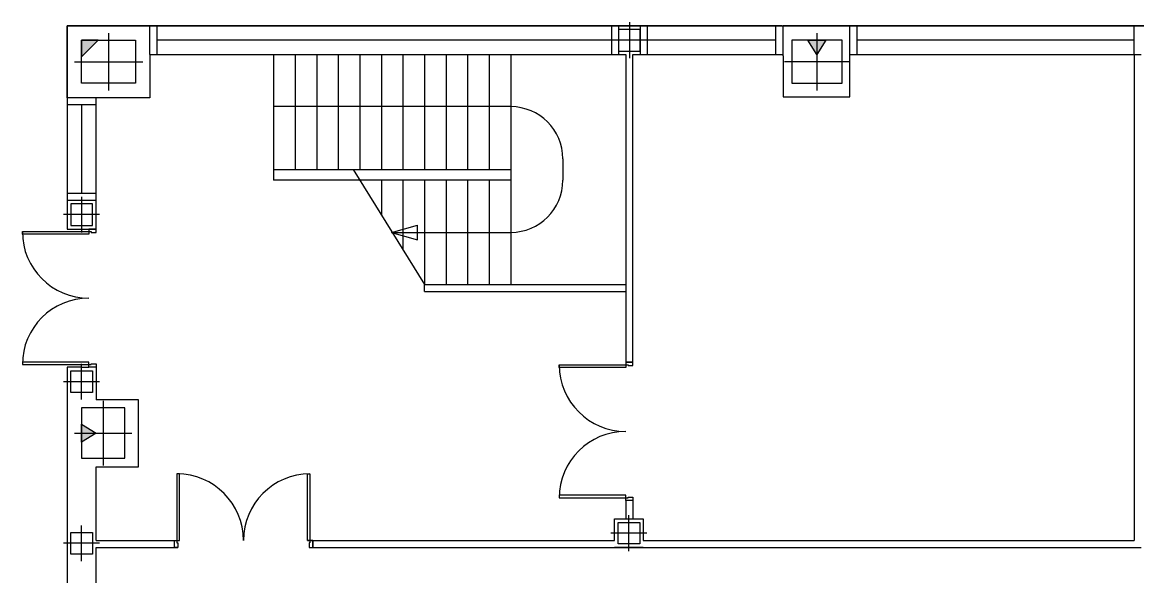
# Model space of a CAD drawing. Header units: millimetres. Extents: x 2385.3 to 2433.2, y 1897.2 to 1967.
# Drawn here: x 2385.34 to 2400.86, y 1918.11 to 1925.83 of the extents above; entities that cross this region are included whole.
import ezdxf

# ---------------------------------------------------------------- set-up
doc = ezdxf.new("R2010")
doc.units = ezdxf.units.MM
doc.linetypes.add('PLANTA1$0$CONTINUA', pattern=[0])

msp = doc.modelspace()

# ---------------------------------------------------------------- hatches: boundary and pattern name
for points in [[(2386.39, 1925.581), (2386.161, 1925.581), (2386.161, 1925.351)], [(2396.516, 1925.581), (2396.391, 1925.381), (2396.266, 1925.581)], [(2386.161, 1920.238), (2386.361, 1920.113), (2386.161, 1919.988)]]:
    msp.add_hatch(color=256).paths.add_polyline_path(points)

# ---------------------------------------------------------------- linework, layer by layer
for p, q in [((2393.782, 1925.83, 0), (2393.782, 1925.33, 0)), ((2385.961, 1924.781, 0), (2385.961, 1925.781, 0)), ((2385.961, 1925.781, 0), (2387.111, 1925.781, 0)), ((2395.908, 1925.781), (2385.961, 1925.781)), ((2385.961, 1925.781), (2385.961, 1924.981)), ((2385.961, 1925.781), (2433.249, 1925.781)), ((2386.536, 1925.681, 0), (2386.536, 1924.881, 0)), ((2387.111, 1925.381, 0), (2387.111, 1925.781)), ((2387.211, 1925.381, 0), (2387.211, 1925.781)), ((2393.532, 1925.781, 0), (2393.532, 1925.381, 0)), ((2393.632, 1925.781, 0), (2393.632, 1925.381, 0)), ((2393.932, 1925.73, 0), (2393.632, 1925.73, 0)), ((2393.632, 1925.73, 0), (2393.632, 1925.43, 0)), ((2393.732, 1925.781, 0), (2393.732, 1925.781, 0)), ((2393.932, 1925.781), (2393.932, 1925.381, 0)), ((2393.932, 1925.43, 0), (2393.932, 1925.73, 0)), ((2394.032, 1925.781), (2394.032, 1925.381, 0)), ((2395.821, 1925.381, 0), (2395.821, 1925.781)), ((2404.986, 1925.781), (2395.921, 1925.781)), ((2395.921, 1925.381, 0), (2395.921, 1925.781)), ((2396.391, 1925.681, 0), (2396.391, 1924.881, 0)), ((2396.851, 1925.381, 0), (2396.851, 1925.781)), ((2396.951, 1925.381, 0), (2396.951, 1925.781)), ((2400.805, 1925.381), (2400.805, 1925.781)), ((2386.161, 1924.981, 0), (2386.161, 1925.581, 0)), ((2386.161, 1925.581, 0), (2386.911, 1925.581, 0)), ((2386.39, 1925.581, 0), (2386.161, 1925.581, 0)), ((2386.161, 1925.581, 0), (2386.161, 1925.351, 0)), ((2386.161, 1925.351, 0), (2386.39, 1925.581, 0)), ((2386.911, 1925.581, 0), (2386.911, 1925.281, 0)), ((2393.532, 1925.581, 0), (2387.211, 1925.581)), ((2394.032, 1925.58, 0), (2393.532, 1925.58, 0)), ((2395.821, 1925.581), (2394.032, 1925.581, 0)), ((2396.741, 1925.581, 0), (2396.041, 1925.581, 0)), ((2396.041, 1925.581, 0), (2396.041, 1925.281, 0)), ((2396.391, 1925.381, 0), (2396.266, 1925.581, 0)), ((2396.266, 1925.581, 0), (2396.516, 1925.581, 0)), ((2396.516, 1925.581, 0), (2396.391, 1925.381, 0)), ((2396.741, 1924.981, 0), (2396.741, 1925.581, 0)), ((2400.805, 1925.581), (2396.951, 1925.581)), ((2387.111, 1925.381, 0), (2387.111, 1925.281, 0)), ((2388.832, 1925.381, 0), (2388.832, 1923.781, 0)), ((2389.132, 1925.381, 0), (2389.132, 1923.781, 0)), ((2389.432, 1925.381, 0), (2389.432, 1923.781, 0)), ((2389.732, 1925.381, 0), (2389.732, 1923.781, 0)), ((2390.032, 1925.381, 0), (2390.032, 1923.781, 0)), ((2390.332, 1925.381, 0), (2390.332, 1923.781, 0)), ((2390.632, 1925.381, 0), (2390.632, 1923.781, 0)), ((2390.932, 1925.381, 0), (2390.932, 1923.781, 0)), ((2391.232, 1925.381, 0), (2391.232, 1923.781, 0)), ((2391.532, 1925.381, 0), (2391.532, 1923.781, 0)), ((2391.832, 1925.381, 0), (2391.832, 1923.781, 0)), ((2392.132, 1925.381, 0), (2392.132, 1922.181, 0)), ((2393.632, 1925.43, 0), (2393.932, 1925.43, 0)), ((2393.732, 1925.381, 0), (2393.732, 1921.061, 0)), ((2395.921, 1925.365, 0), (2395.921, 1925.381, 0)), ((2400.805, 1925.381), (2400.805, 1918.619)), ((2400.805, 1925.381), (2400.905, 1925.381, 0)), ((2386.061, 1925.281, 0), (2387.011, 1925.281, 0)), ((2386.911, 1925.281, 0), (2386.911, 1924.981, 0)), ((2387.111, 1925.281, 0), (2387.111, 1924.781, 0)), ((2396.841, 1925.281, 0), (2395.941, 1925.281, 0)), ((2396.041, 1925.281, 0), (2396.041, 1924.981, 0)), ((2386.911, 1924.981, 0), (2386.161, 1924.981, 0)), ((2396.041, 1924.981, 0), (2396.741, 1924.981, 0)), ((2385.961, 1924.781, 0), (2385.961, 1924.781, 0)), ((2385.961, 1924.781, 0), (2385.961, 1922.953, 0)), ((2386.361, 1924.781, 0), (2385.961, 1924.781, 0)), ((2387.111, 1924.781, 0), (2386.361, 1924.781, 0)), ((2386.361, 1924.681, 0), (2385.961, 1924.681, 0)), ((2386.161, 1924.681, 0), (2386.161, 1923.453)), ((2392.132, 1924.656, 0), (2388.832, 1924.656, 0)), ((2388.832, 1923.781, 0), (2389.939, 1923.781, 0)), ((2388.832, 1923.781, 0), (2388.832, 1923.631, 0)), ((2389.939, 1923.781, 0), (2390.932, 1922.181, 0)), ((2389.939, 1923.781, 0), (2392.132, 1923.781, 0)), ((2392.132, 1923.631, 0), (2388.832, 1923.631, 0)), ((2390.332, 1923.631, 0), (2390.332, 1923.147, 0)), ((2390.632, 1923.631, 0), (2390.632, 1922.664, 0)), ((2390.932, 1923.631, 0), (2390.932, 1922.181, 0)), ((2391.232, 1923.631, 0), (2391.232, 1922.181, 0)), ((2391.532, 1923.631, 0), (2391.532, 1922.181, 0)), ((2391.832, 1923.631, 0), (2391.832, 1922.181, 0)), ((2385.961, 1923.453, 0), (2386.361, 1923.453)), ((2385.961, 1923.353, 0), (2386.361, 1923.353)), ((2386.161, 1923.403), (2386.161, 1922.903)), ((2386.311, 1923.303), (2386.011, 1923.303)), ((2386.011, 1923.303), (2386.011, 1923.003)), ((2386.311, 1923.003), (2386.311, 1923.303)), ((2386.411, 1923.153), (2385.911, 1923.153)), ((2385.961, 1922.953, 0), (2386.361, 1922.953)), ((2386.011, 1923.003), (2386.311, 1923.003)), ((2390.471, 1922.906, 0), (2390.836, 1923.007, 0)), ((2390.471, 1922.906, 0), (2390.836, 1922.804, 0)), ((2390.497, 1922.906, 0), (2392.132, 1922.906, 0)), ((2390.836, 1922.804, 0), (2390.836, 1923.007, 0)), ((2390.932, 1922.181, 0), (2393.732, 1922.181, 0)), ((2390.932, 1922.081, 0), (2390.932, 1922.181, 0)), ((2390.932, 1922.081, 0), (2393.732, 1922.081, 0)), ((2385.961, 1921.028, 0), (2385.961, 1915.716, 0)), ((2386.161, 1921.028), (2385.961, 1921.028, 0)), ((2386.161, 1920.578), (2386.161, 1921.078)), ((2386.161, 1921.028), (2386.261, 1921.028)), ((2386.361, 1921.028), (2386.361, 1920.678)), ((2393.732, 1921.098, 0), (2393.831, 1921.098, 0)), ((2386.011, 1920.678), (2386.011, 1920.978)), ((2386.011, 1920.978), (2386.311, 1920.978)), ((2386.311, 1920.978), (2386.311, 1920.678)), ((2386.411, 1920.828), (2385.911, 1920.828)), ((2386.311, 1920.678), (2386.011, 1920.678)), ((2386.361, 1920.678), (2386.361, 1920.573, 0)), ((2386.461, 1920.563, 0), (2386.461, 1919.663, 0)), ((2386.761, 1920.463, 0), (2386.161, 1920.463, 0)), ((2386.161, 1920.463, 0), (2386.161, 1919.763, 0)), ((2386.761, 1919.763, 0), (2386.761, 1920.463, 0)), ((2386.161, 1920.238, 0), (2386.361, 1920.113, 0)), ((2386.161, 1919.988, 0), (2386.161, 1920.238, 0)), ((2386.061, 1920.113, 0), (2386.861, 1920.113, 0)), ((2386.361, 1920.113, 0), (2386.161, 1919.988, 0)), ((2386.161, 1919.763, 0), (2386.461, 1919.763, 0)), ((2386.461, 1919.763, 0), (2386.761, 1919.763, 0)), ((2393.732, 1919.173, 0), (2393.732, 1918.918, 0)), ((2393.832, 1919.221, 0), (2393.832, 1918.918, 0)), ((2393.576, 1918.619), (2393.576, 1918.918)), ((2393.576, 1918.918), (2393.976, 1918.918)), ((2393.626, 1918.569), (2393.626, 1918.869)), ((2393.626, 1918.869), (2393.926, 1918.869)), ((2393.776, 1918.469), (2393.776, 1918.969)), ((2393.926, 1918.869), (2393.926, 1918.569)), ((2393.976, 1918.918), (2393.976, 1918.619)), ((2386.011, 1918.428, 0), (2386.011, 1918.728, 0)), ((2386.011, 1918.728, 0), (2386.311, 1918.728, 0)), ((2386.161, 1918.328, 0), (2386.161, 1918.828, 0)), ((2386.311, 1918.728, 0), (2386.311, 1918.428, 0)), ((2394.026, 1918.719), (2393.526, 1918.719)), ((2386.411, 1918.578, 0), (2385.911, 1918.578, 0)), ((2386.361, 1918.619), (2387.523, 1918.619)), ((2389.303, 1918.619), (2393.576, 1918.619)), ((2389.376, 1918.62, 0), (2389.376, 1918.52, 0)), ((2393.926, 1918.569), (2393.626, 1918.569)), ((2393.976, 1918.619), (2400.805, 1918.619)), ((2386.311, 1918.428, 0), (2386.011, 1918.428, 0)), ((2386.361, 1918.519), (2387.498, 1918.519)), ((2389.328, 1918.519), (2400.905, 1918.519)), ((2393.976, 1918.519), (2393.576, 1918.519))]:
    msp.add_line(p, q)
at = {"linetype": 'PLANTA1$0$CONTINUA'}
for p, q in [((2387.081, 1925.781), (2385.961, 1925.781)), ((2385.961, 1925.781), (2385.961, 1924.781)), ((2385.961, 1924.981), (2385.961, 1925.781)), ((2387.081, 1925.781, 0), (2404.986, 1925.781, 0)), ((2393.832, 1925.781, 0), (2393.832, 1925.781, 0)), ((2387.111, 1925.381, 0), (2393.732, 1925.381, 0)), ((2393.832, 1921.051, 0), (2393.832, 1925.381, 0)), ((2393.832, 1925.381, 0), (2395.921, 1925.381, 0)), ((2395.921, 1925.365, 0), (2395.921, 1924.791, 0)), ((2396.851, 1924.791, 0), (2396.851, 1925.381, 0)), ((2396.851, 1925.381, 0), (2400.805, 1925.381, 0)), ((2386.361, 1922.953), (2386.361, 1924.781)), ((2395.921, 1924.791, 0), (2396.851, 1924.791, 0)), ((2392.857, 1923.931, 0), (2392.857, 1923.631, 0)), ((2386.951, 1920.573, 0), (2386.361, 1920.573, 0)), ((2386.951, 1919.643, 0), (2386.951, 1920.573, 0)), ((2386.361, 1920.113, 0), (2386.361, 1920.113, 0)), ((2386.951, 1919.643, 0), (2386.951, 1920.063, 0)), ((2386.361, 1918.619), (2386.361, 1919.643)), ((2386.361, 1919.643, 0), (2386.951, 1919.643, 0)), ((2386.361, 1916.519), (2386.361, 1918.519))]:
    msp.add_line(p, q, dxfattribs=at)
at = {"color": 0, "linetype": 'ByBlock'}
for p, q in [((2385.336, 1922.881), (2385.336, 1922.916)), ((2385.336, 1922.916), (2386.261, 1922.916)), ((2386.261, 1922.881), (2385.336, 1922.881)), ((2386.261, 1922.953), (2386.261, 1922.916)), ((2386.361, 1922.953), (2386.261, 1922.953)), ((2386.261, 1922.916), (2386.261, 1922.881)), ((2386.261, 1922.916), (2386.296, 1922.916)), ((2386.296, 1922.916), (2386.296, 1922.906)), ((2386.296, 1922.906), (2386.361, 1922.906)), ((2386.361, 1922.906), (2386.361, 1922.953)), ((2385.336, 1921.101), (2385.336, 1921.066)), ((2386.261, 1921.101), (2385.336, 1921.101)), ((2385.336, 1921.066), (2386.261, 1921.066)), ((2386.261, 1921.066), (2386.261, 1921.101)), ((2386.261, 1921.028), (2386.261, 1921.066)), ((2386.261, 1921.066), (2386.296, 1921.066)), ((2386.361, 1921.028), (2386.261, 1921.028)), ((2386.296, 1921.066), (2386.296, 1921.076)), ((2386.296, 1921.076), (2386.361, 1921.076)), ((2386.361, 1921.076), (2386.361, 1921.028)), ((2392.807, 1921.026, 0), (2392.807, 1921.061, 0)), ((2392.807, 1921.061, 0), (2393.732, 1921.061, 0)), ((2393.732, 1921.026, 0), (2392.807, 1921.026, 0)), ((2393.732, 1921.098, 0), (2393.732, 1921.061, 0)), ((2393.832, 1921.098, 0), (2393.732, 1921.098, 0)), ((2393.732, 1921.061, 0), (2393.732, 1921.026, 0)), ((2393.732, 1921.061, 0), (2393.767, 1921.061, 0)), ((2393.767, 1921.061, 0), (2393.767, 1921.051, 0)), ((2393.767, 1921.051, 0), (2393.832, 1921.051, 0)), ((2393.832, 1921.051, 0), (2393.832, 1921.098, 0)), ((2387.488, 1919.544, 0), (2387.488, 1918.619, 0)), ((2387.523, 1919.544, 0), (2387.488, 1919.544, 0)), ((2387.523, 1918.619, 0), (2387.523, 1919.544, 0)), ((2389.303, 1919.544, 0), (2389.338, 1919.544, 0)), ((2389.303, 1918.619, 0), (2389.303, 1919.544, 0)), ((2389.338, 1919.544, 0), (2389.338, 1918.619, 0)), ((2392.807, 1919.246, 0), (2392.807, 1919.211, 0)), ((2393.732, 1919.246, 0), (2392.807, 1919.246, 0)), ((2392.807, 1919.211, 0), (2393.732, 1919.211, 0)), ((2393.732, 1919.211, 0), (2393.732, 1919.246, 0)), ((2393.732, 1919.173, 0), (2393.732, 1919.211, 0)), ((2393.732, 1919.211, 0), (2393.767, 1919.211, 0)), ((2393.832, 1919.173, 0), (2393.732, 1919.173, 0)), ((2393.767, 1919.211, 0), (2393.767, 1919.221, 0)), ((2393.767, 1919.221, 0), (2393.832, 1919.221, 0)), ((2393.832, 1919.221, 0), (2393.832, 1919.173, 0)), ((2387.451, 1918.619, 0), (2387.488, 1918.619, 0)), ((2387.451, 1918.519, 0), (2387.451, 1918.619, 0)), ((2387.488, 1918.619, 0), (2387.523, 1918.619, 0)), ((2387.488, 1918.619, 0), (2387.488, 1918.584, 0)), ((2387.488, 1918.584, 0), (2387.498, 1918.584, 0)), ((2387.498, 1918.584, 0), (2387.498, 1918.519, 0)), ((2389.338, 1918.619, 0), (2389.303, 1918.619, 0)), ((2389.338, 1918.584, 0), (2389.328, 1918.584, 0)), ((2389.328, 1918.584, 0), (2389.328, 1918.519, 0)), ((2389.376, 1918.619, 0), (2389.338, 1918.619, 0)), ((2389.338, 1918.619, 0), (2389.338, 1918.584, 0)), ((2389.376, 1918.519, 0), (2389.376, 1918.619, 0)), ((2387.498, 1918.519, 0), (2387.451, 1918.519, 0)), ((2389.328, 1918.519, 0), (2389.376, 1918.519, 0))]:
    msp.add_line(p, q, dxfattribs=at)
for centre, start, end in [((2392.132, 1923.931, 0), 360, 90), ((2392.132, 1923.631, 0), 270, 360)]:
    msp.add_arc(centre, 0.725, start, end)
for centre, start, end in [((2386.261, 1922.916), 180, 270), ((2386.261, 1921.066), 90, 180), ((2393.732, 1921.061, 0), 180, 270), ((2393.732, 1919.211, 0), 90, 180), ((2387.488, 1918.619, 0), 0, 90), ((2389.338, 1918.619, 0), 90, 180)]:
    msp.add_arc(centre, 0.925, start, end, dxfattribs=at)

doc.saveas('drawing.dxf')
